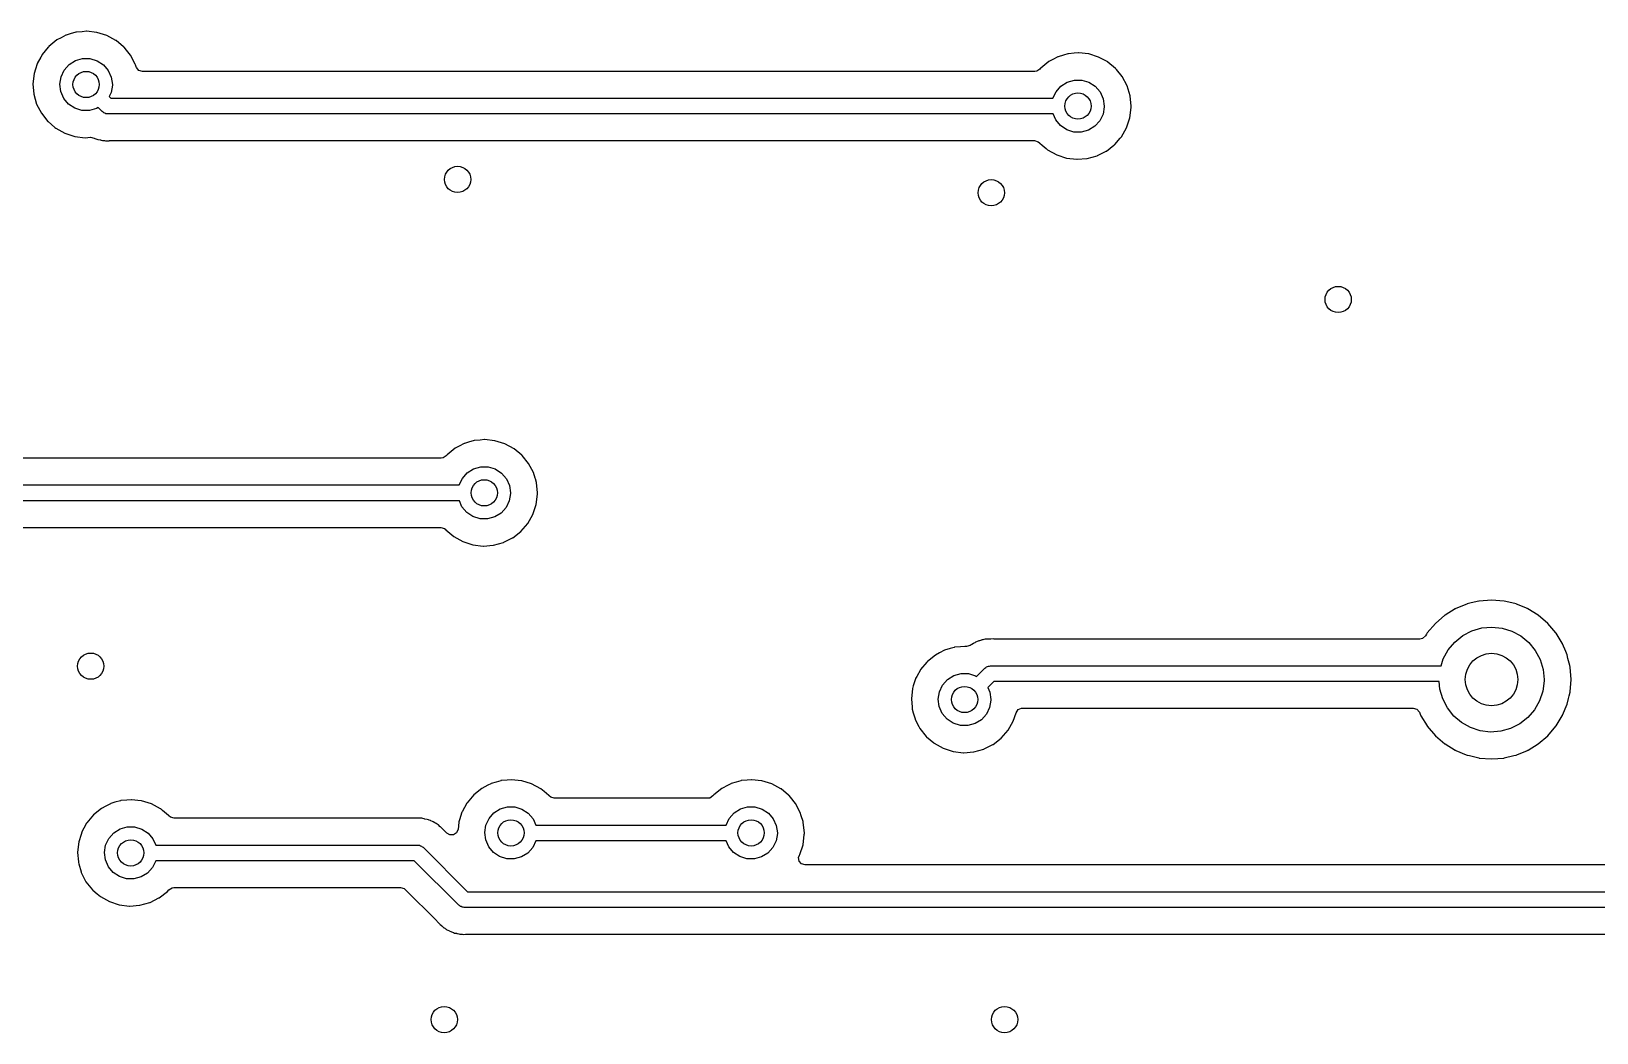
# Model space of a CAD drawing. Extents: x 41 to 172, y -227 to -42.
# Drawn here: x 66.18 to 95.98, y -115.31 to -96.24 of the extents above; entities that cross this region are included whole.
import ezdxf

# ---------------------------------------------------------------- set-up
doc = ezdxf.new("R2010")
doc.units = 0
doc.layers.add('BLACK', color=7, linetype='CONTINUOUS')

msp = doc.modelspace()

# ---------------------------------------------------------------- linework, layer by layer
at = {"layer": 'BLACK', "linetype": 'CONTINUOUS'}
for p, q in [((67.0267, -96.258), (66.9216, -96.2889)), ((67.0326, -96.2563), (67.0267, -96.258)), ((67.0267, -96.258), (67.0267, -96.258)), ((67.0387, -96.2557), (67.0326, -96.2563)), ((67.0388, -96.2557), (67.0387, -96.2557)), ((67.1471, -96.2458), (67.0388, -96.2557)), ((67.2296, -96.2383), (67.1471, -96.2458)), ((67.2357, -96.239), (67.2296, -96.2383)), ((67.4201, -96.2584), (67.2357, -96.239)), ((67.2357, -96.239), (67.2357, -96.239)), ((67.4263, -96.259), (67.4201, -96.2584)), ((67.4201, -96.2584), (67.4201, -96.2584)), ((67.6152, -96.3175), (67.4263, -96.259)), ((66.5011, -96.5424), (66.3863, -96.6792)), ((66.5095, -96.5324), (66.5011, -96.5424)), ((66.5135, -96.5277), (66.5095, -96.5324)), ((66.6676, -96.4037), (66.5135, -96.5277)), ((66.7466, -96.3624), (66.6676, -96.4037)), ((66.8374, -96.315), (66.7466, -96.3624)), ((66.8429, -96.3121), (66.8374, -96.315)), ((66.8374, -96.315), (66.8374, -96.315)), ((66.9216, -96.2889), (66.8429, -96.3121)), ((67.7892, -96.4116), (67.6152, -96.3175)), ((67.7939, -96.4155), (67.7892, -96.4116)), ((67.9352, -96.5324), (67.7939, -96.4155)), ((67.7939, -96.4155), (67.7939, -96.4155)), ((67.9416, -96.5376), (67.9352, -96.5324)), ((67.9455, -96.5424), (67.9416, -96.5376)), ((67.9918, -96.5993), (67.9455, -96.5424)), ((67.9455, -96.5424), (67.9455, -96.5424)), ((66.2911, -96.8525), (66.2892, -96.8583)), ((66.3591, -96.7288), (66.2911, -96.8525)), ((66.3834, -96.6846), (66.3591, -96.7288)), ((66.3863, -96.6792), (66.3834, -96.6846)), ((66.3834, -96.6846), (66.3834, -96.6846)), ((66.8984, -96.8709), (67.0183, -96.7953)), ((67.0183, -96.7953), (67.1546, -96.7563)), ((67.1546, -96.7563), (67.2964, -96.7572)), ((67.2964, -96.7572), (67.4322, -96.7978)), ((67.4322, -96.7978), (67.5512, -96.8749)), ((68.0666, -96.6909), (67.9918, -96.5993)), ((68.1594, -96.8655), (68.0666, -96.6909)), ((85.5511, -96.815), (85.397, -96.939)), ((85.6301, -96.7737), (85.5511, -96.815)), ((85.7209, -96.7263), (85.6301, -96.7737)), ((85.7264, -96.7234), (85.7209, -96.7263)), ((85.7209, -96.7263), (85.7209, -96.7263)), ((85.8334, -96.6919), (85.7264, -96.7234)), ((85.9102, -96.6693), (85.8334, -96.6919)), ((85.9161, -96.6676), (85.9102, -96.6693)), ((85.9102, -96.6693), (85.9102, -96.6693)), ((85.9222, -96.667), (85.9161, -96.6676)), ((85.9223, -96.667), (85.9222, -96.667)), ((86.0306, -96.6572), (85.9223, -96.667)), ((86.1131, -96.6496), (86.0306, -96.6572)), ((86.1192, -96.6503), (86.1131, -96.6496)), ((86.3036, -96.6697), (86.1192, -96.6503)), ((86.1192, -96.6503), (86.1192, -96.6503)), ((86.3098, -96.6703), (86.3036, -96.6697)), ((86.3036, -96.6697), (86.3036, -96.6697)), ((86.4987, -96.7288), (86.3098, -96.6703)), ((86.6727, -96.8229), (86.4987, -96.7288)), ((86.6774, -96.8268), (86.6727, -96.8229)), ((86.8203, -96.945), (86.6774, -96.8268)), ((86.6774, -96.8268), (86.6774, -96.8268)), ((66.2313, -97.041), (66.2092, -97.2375)), ((66.2571, -96.9595), (66.2313, -97.041)), ((66.2892, -96.8584), (66.2571, -96.9595)), ((66.2892, -96.8583), (66.2892, -96.8584)), ((66.7225, -97.2456), (66.7443, -97.1055)), ((66.7443, -97.1055), (66.8046, -96.9772)), ((66.8046, -96.9772), (66.8984, -96.8709)), ((67.5512, -96.8749), (67.6437, -96.9823)), ((67.6437, -96.9823), (67.7024, -97.1114)), ((67.7024, -97.1114), (67.7225, -97.2517)), ((68.1622, -96.8746), (68.1594, -96.8655)), ((68.1743, -96.9149), (68.1622, -96.8746)), ((68.1803, -96.9308), (68.1743, -96.9149)), ((68.2268, -96.9845), (68.1803, -96.9308)), ((68.295, -97.0045), (68.2268, -96.9845)), ((85.2832, -97.0045), (68.295, -97.0045)), ((85.3206, -96.9988), (85.2832, -97.0045)), ((85.3798, -96.9595), (85.3206, -96.9988)), ((85.393, -96.9437), (85.3798, -96.9595)), ((85.397, -96.939), (85.393, -96.9437)), ((86.8251, -96.9489), (86.8203, -96.945)), ((86.829, -96.9537), (86.8251, -96.9489)), ((86.8413, -96.9689), (86.829, -96.9537)), ((86.829, -96.9537), (86.829, -96.9537)), ((86.9501, -97.1022), (86.8413, -96.9689)), ((87.0429, -97.2768), (86.9501, -97.1022)), ((66.2092, -97.2375), (66.2258, -97.4346)), ((66.2258, -97.4346), (66.2803, -97.6247)), ((66.7409, -97.3862), (66.7225, -97.2456)), ((66.798, -97.5159), (66.7409, -97.3862)), ((67.6988, -97.4037), (67.6622, -97.4793)), ((67.7224, -97.2639), (67.6988, -97.4037)), ((67.7225, -97.2517), (67.7224, -97.2639)), ((85.6296, -97.513), (85.6881, -97.3885)), ((85.6881, -97.3885), (85.7819, -97.2822)), ((85.7819, -97.2822), (85.9018, -97.2066)), ((85.9018, -97.2066), (86.0381, -97.1676)), ((86.0381, -97.1676), (86.1799, -97.1685)), ((86.1799, -97.1685), (86.3157, -97.2091)), ((86.3157, -97.2091), (86.4347, -97.2862)), ((86.4347, -97.2862), (86.5272, -97.3936)), ((86.5272, -97.3936), (86.5859, -97.5227)), ((87.1001, -97.4662), (87.0429, -97.2768)), ((66.2803, -97.6247), (66.3707, -97.8007)), ((66.8892, -97.6244), (66.798, -97.5159)), ((67.0072, -97.703), (66.8892, -97.6244)), ((67.1426, -97.7453), (67.0072, -97.703)), ((67.2843, -97.7479), (67.1426, -97.7453)), ((67.4211, -97.7106), (67.2843, -97.7479)), ((67.4509, -97.6922), (67.4211, -97.7106)), ((67.5277, -97.7691), (67.4509, -97.6922)), ((67.6622, -97.4793), (67.6959, -97.513)), ((67.6959, -97.513), (85.6296, -97.513)), ((86.6059, -97.6752), (86.5823, -97.815)), ((86.5859, -97.5227), (86.606, -97.663)), ((86.606, -97.663), (86.6059, -97.6752)), ((87.0942, -97.8875), (87.119, -97.6913)), ((87.1194, -97.663), (87.1001, -97.4662)), ((87.119, -97.6913), (87.1194, -97.663)), ((66.3707, -97.8007), (66.4935, -97.9556)), ((66.4935, -97.9556), (66.4982, -97.9596)), ((66.4982, -97.9596), (66.4982, -97.9596)), ((66.4982, -97.9596), (66.6271, -98.0693)), ((67.5448, -97.7789), (67.5277, -97.7691)), ((67.5588, -97.7929), (67.5448, -97.7789)), ((67.5779, -97.798), (67.5588, -97.7929)), ((67.595, -97.8079), (67.5779, -97.798)), ((67.6147, -97.8079), (67.595, -97.8079)), ((67.6338, -97.813), (67.6147, -97.8079)), ((85.6313, -97.813), (67.6338, -97.813)), ((85.6815, -97.9272), (85.6313, -97.813)), ((85.7727, -98.0357), (85.6815, -97.9272)), ((85.8907, -98.1143), (85.7727, -98.0357)), ((86.4254, -98.0477), (86.3046, -98.1219)), ((86.5205, -97.9426), (86.4254, -98.0477)), ((86.5823, -97.815), (86.5205, -97.9426)), ((87.0318, -98.0752), (87.0942, -97.8875)), ((66.6271, -98.0693), (66.6441, -98.0838)), ((66.6441, -98.0838), (66.8168, -98.1803)), ((66.8168, -98.1803), (67.0049, -98.2414)), ((67.0049, -98.2414), (67.2013, -98.2649)), ((67.2013, -98.2649), (67.2074, -98.2644)), ((67.2074, -98.2644), (67.3045, -98.2569)), ((67.2074, -98.2644), (67.2074, -98.2644)), ((67.3045, -98.2569), (67.3749, -98.2721)), ((67.3749, -98.2721), (67.3895, -98.2801)), ((67.3895, -98.2801), (67.4102, -98.2855)), ((67.4102, -98.2855), (67.4289, -98.2919)), ((67.4289, -98.2919), (67.4486, -98.3004)), ((67.4486, -98.3004), (67.4924, -98.3073)), ((67.4924, -98.3073), (67.4943, -98.3076)), ((67.4943, -98.3076), (67.5059, -98.31)), ((67.5059, -98.31), (67.533, -98.317)), ((67.533, -98.317), (67.5506, -98.3215)), ((67.5506, -98.3215), (67.5721, -98.3215)), ((67.5721, -98.3215), (67.5918, -98.3231)), ((67.5918, -98.3231), (67.613, -98.3264)), ((67.613, -98.3264), (67.6589, -98.3221)), ((67.6589, -98.3221), (67.6708, -98.3215)), ((67.6708, -98.3215), (85.2805, -98.3215)), ((85.2805, -98.3215), (85.3486, -98.3415)), ((85.3486, -98.3415), (85.3711, -98.36)), ((86.0261, -98.1566), (85.8907, -98.1143)), ((86.1678, -98.1592), (86.0261, -98.1566)), ((86.3046, -98.1219), (86.1678, -98.1592)), ((86.8048, -98.3969), (86.9112, -98.2737)), ((86.9112, -98.2737), (86.93, -98.2518)), ((86.93, -98.2518), (86.9341, -98.2471)), ((86.93, -98.2518), (86.93, -98.2518)), ((86.9341, -98.2471), (87.0318, -98.0752)), ((85.3711, -98.36), (85.3732, -98.3621)), ((85.3732, -98.3621), (85.377, -98.367)), ((85.377, -98.367), (85.4263, -98.4089)), ((85.4263, -98.4089), (85.5019, -98.4732)), ((85.5019, -98.4732), (85.5276, -98.4951)), ((85.5276, -98.4951), (85.7003, -98.5916)), ((85.7003, -98.5916), (85.8884, -98.6527)), ((86.282, -98.661), (86.4725, -98.6078)), ((86.4725, -98.6078), (86.478, -98.605)), ((86.478, -98.605), (86.6435, -98.5214)), ((86.478, -98.605), (86.478, -98.605)), ((86.6435, -98.5214), (86.649, -98.5186)), ((86.6435, -98.5214), (86.6435, -98.5214)), ((86.649, -98.5186), (86.7894, -98.4089)), ((86.7894, -98.4089), (86.8, -98.4007)), ((86.8, -98.4007), (86.8048, -98.3969)), ((85.8884, -98.6527), (86.0848, -98.6762)), ((86.0848, -98.6762), (86.0909, -98.6757)), ((86.0909, -98.6757), (86.2758, -98.6615)), ((86.0909, -98.6757), (86.0909, -98.6757)), ((86.2758, -98.6615), (86.282, -98.661)), ((86.2758, -98.6615), (86.2758, -98.6615)), ((74.094, -104.305), (74.09, -104.31)), ((74.2481, -104.181), (74.094, -104.305)), ((74.3271, -104.14), (74.2481, -104.181)), ((74.4179, -104.092), (74.3271, -104.14)), ((74.4234, -104.089), (74.4179, -104.092)), ((74.4179, -104.092), (74.4179, -104.092)), ((74.5021, -104.066), (74.4234, -104.089)), ((74.6072, -104.035), (74.5021, -104.066)), ((74.6131, -104.034), (74.6072, -104.035)), ((74.6072, -104.035), (74.6072, -104.035)), ((74.6192, -104.033), (74.6131, -104.034)), ((74.6193, -104.033), (74.6192, -104.033)), ((74.7276, -104.023), (74.6193, -104.033)), ((74.8101, -104.016), (74.7276, -104.023)), ((74.8162, -104.016), (74.8101, -104.016)), ((75.0006, -104.036), (74.8162, -104.016)), ((74.8162, -104.016), (74.8162, -104.016)), ((75.0068, -104.036), (75.0006, -104.036)), ((75.0006, -104.036), (75.0006, -104.036)), ((75.1957, -104.095), (75.0068, -104.036)), ((75.3697, -104.189), (75.1957, -104.095)), ((75.3744, -104.193), (75.3697, -104.189)), ((75.5157, -104.31), (75.3744, -104.193)), ((75.3744, -104.193), (75.3744, -104.193)), ((73.9802, -104.37), (55.9231, -104.37)), ((74.0176, -104.365), (73.9802, -104.37)), ((74.0768, -104.325), (74.0176, -104.365)), ((74.09, -104.31), (74.0768, -104.325)), ((74.4789, -104.648), (74.5988, -104.573)), ((74.5988, -104.573), (74.7351, -104.534)), ((74.7351, -104.534), (74.8769, -104.534)), ((74.8769, -104.534), (75.0127, -104.575)), ((75.0127, -104.575), (75.1317, -104.652)), ((75.5221, -104.315), (75.5157, -104.31)), ((75.526, -104.32), (75.5221, -104.315)), ((75.6471, -104.468), (75.526, -104.32)), ((75.526, -104.32), (75.526, -104.32)), ((75.526, -104.32), (75.526, -104.32)), ((75.7399, -104.643), (75.6471, -104.468)), ((55.6597, -104.879), (74.3266, -104.879)), ((74.3266, -104.879), (74.3851, -104.754)), ((74.3851, -104.754), (74.4789, -104.648)), ((75.1317, -104.652), (75.2242, -104.76)), ((75.2242, -104.76), (75.2829, -104.889)), ((75.2829, -104.889), (75.303, -105.029)), ((75.7723, -104.75), (75.7399, -104.643)), ((75.7766, -104.764), (75.7723, -104.75)), ((75.7971, -104.832), (75.7766, -104.764)), ((75.8164, -105.029), (75.7971, -104.832)), ((74.3283, -105.179), (55.743, -105.179)), ((74.3785, -105.293), (74.3283, -105.179)), ((75.2793, -105.181), (75.2175, -105.309)), ((75.3029, -105.041), (75.2793, -105.181)), ((75.303, -105.029), (75.3029, -105.041)), ((75.7912, -105.254), (75.816, -105.057)), ((75.816, -105.057), (75.8164, -105.029)), ((74.4697, -105.402), (74.3785, -105.293)), ((74.5877, -105.48), (74.4697, -105.402)), ((74.7231, -105.523), (74.5877, -105.48)), ((75.0016, -105.488), (74.8648, -105.525)), ((75.1224, -105.414), (75.0016, -105.488)), ((75.2175, -105.309), (75.1224, -105.414)), ((75.6311, -105.613), (75.7288, -105.441)), ((75.7288, -105.441), (75.7912, -105.254)), ((56.1748, -105.688), (73.9775, -105.688)), ((73.9775, -105.688), (74.0456, -105.708)), ((74.0456, -105.708), (74.0681, -105.726)), ((74.0681, -105.726), (74.0702, -105.728)), ((74.0702, -105.728), (74.074, -105.733)), ((74.074, -105.733), (74.2246, -105.861)), ((74.8648, -105.525), (74.7231, -105.523)), ((75.346, -105.885), (75.5018, -105.763)), ((75.5018, -105.763), (75.6311, -105.613)), ((74.2246, -105.861), (74.3973, -105.958)), ((74.3973, -105.958), (74.5854, -106.019)), ((74.5854, -106.019), (74.7818, -106.042)), ((74.7818, -106.042), (74.7879, -106.042)), ((74.7879, -106.042), (74.9728, -106.027)), ((74.7879, -106.042), (74.7879, -106.042)), ((74.9728, -106.027), (74.9728, -106.027)), ((74.9728, -106.027), (74.979, -106.027)), ((74.979, -106.027), (75.1695, -105.974)), ((75.1695, -105.974), (75.175, -105.971)), ((75.175, -105.971), (75.3405, -105.887)), ((75.175, -105.971), (75.175, -105.971)), ((75.3405, -105.887), (75.346, -105.885)), ((75.3405, -105.887), (75.3405, -105.887)), ((93.2888, -107.239), (93.0948, -107.358)), ((93.293, -107.237), (93.2888, -107.239)), ((93.2976, -107.235), (93.293, -107.237)), ((93.5078, -107.148), (93.2976, -107.235)), ((93.2976, -107.235), (93.2976, -107.235)), ((93.5124, -107.146), (93.5078, -107.148)), ((93.5078, -107.148), (93.5078, -107.148)), ((93.5927, -107.127), (93.5124, -107.146)), ((93.7385, -107.092), (93.5927, -107.127)), ((93.7433, -107.09), (93.7385, -107.092)), ((93.7385, -107.092), (93.7385, -107.092)), ((93.98, -107.072), (93.7433, -107.09)), ((94.2167, -107.09), (93.98, -107.072)), ((94.2215, -107.092), (94.2167, -107.09)), ((94.3673, -107.127), (94.2215, -107.092)), ((94.2215, -107.092), (94.2215, -107.092)), ((94.4476, -107.146), (94.3673, -107.127)), ((94.4522, -107.148), (94.4476, -107.146)), ((94.6624, -107.235), (94.4522, -107.148)), ((94.4522, -107.148), (94.4522, -107.148)), ((94.667, -107.237), (94.6624, -107.235)), ((94.6624, -107.235), (94.6624, -107.235)), ((94.6712, -107.239), (94.667, -107.237)), ((94.8652, -107.358), (94.6712, -107.239)), ((92.91, -107.515), (92.7558, -107.696)), ((93.0906, -107.361), (92.91, -107.515)), ((93.0948, -107.358), (93.0906, -107.361)), ((93.0948, -107.358), (93.0948, -107.358)), ((93.7926, -107.603), (93.987, -107.585)), ((93.987, -107.585), (94.1811, -107.605)), ((94.8694, -107.361), (94.8652, -107.358)), ((94.8652, -107.358), (94.8652, -107.358)), ((95.05, -107.515), (94.8694, -107.361)), ((95.2042, -107.696), (95.05, -107.515)), ((84.1403, -107.883), (84.1203, -107.891)), ((84.158, -107.875), (84.1403, -107.883)), ((84.1765, -107.864), (84.158, -107.875)), ((84.2209, -107.851), (84.1765, -107.864)), ((84.2321, -107.847), (84.2209, -107.851)), ((84.2677, -107.833), (84.2321, -107.847)), ((84.275, -107.83), (84.2677, -107.833)), ((84.2677, -107.833), (84.2677, -107.833)), ((84.2829, -107.829), (84.275, -107.83)), ((84.2893, -107.828), (84.2829, -107.829)), ((84.2829, -107.829), (84.2829, -107.829)), ((84.2963, -107.827), (84.2893, -107.828)), ((84.3157, -107.823), (84.2963, -107.827)), ((84.3363, -107.817), (84.3157, -107.823)), ((84.3824, -107.816), (84.3363, -107.817)), ((84.3943, -107.815), (84.3824, -107.816)), ((84.3987, -107.814), (84.3943, -107.815)), ((84.4278, -107.814), (84.3987, -107.814)), ((84.4317, -107.814), (84.4278, -107.814)), ((84.4475, -107.814), (84.4317, -107.814)), ((84.5026, -107.812), (84.4475, -107.814)), ((84.5103, -107.814), (84.5026, -107.812)), ((84.5222, -107.814), (84.5103, -107.814)), ((84.5103, -107.814), (84.5103, -107.814)), ((92.6125, -107.814), (84.5222, -107.814)), ((92.6672, -107.802), (92.6125, -107.814)), ((92.7199, -107.754), (92.6672, -107.802)), ((92.7382, -107.724), (92.7199, -107.754)), ((92.7558, -107.696), (92.7382, -107.724)), ((93.1549, -108.02), (93.2803, -107.871)), ((93.2803, -107.871), (93.4324, -107.748)), ((93.4324, -107.748), (93.6054, -107.658)), ((93.6054, -107.658), (93.7926, -107.603)), ((94.1811, -107.605), (94.3675, -107.663)), ((94.3675, -107.663), (94.5392, -107.756)), ((94.5392, -107.756), (94.6896, -107.88)), ((94.6896, -107.88), (94.8129, -108.032)), ((95.2068, -107.7), (95.2042, -107.696)), ((95.3257, -107.894), (95.2068, -107.7)), ((95.2068, -107.7), (95.2068, -107.7)), ((83.3921, -108.118), (83.238, -108.242)), ((83.4711, -108.077), (83.3921, -108.118)), ((83.5619, -108.029), (83.4711, -108.077)), ((83.5674, -108.026), (83.5619, -108.029)), ((83.5619, -108.029), (83.5619, -108.029)), ((83.6714, -107.996), (83.5674, -108.026)), ((83.7512, -107.972), (83.6714, -107.996)), ((83.7571, -107.971), (83.7512, -107.972)), ((83.7512, -107.972), (83.7512, -107.972)), ((83.7632, -107.97), (83.7571, -107.971)), ((83.7633, -107.97), (83.7632, -107.97)), ((83.8716, -107.96), (83.7633, -107.97)), ((83.9541, -107.953), (83.8716, -107.96)), ((83.9602, -107.953), (83.9541, -107.953)), ((83.9739, -107.955), (83.9602, -107.953)), ((83.9602, -107.953), (83.9602, -107.953)), ((83.9824, -107.955), (83.9739, -107.955)), ((84.0512, -107.938), (83.9824, -107.955)), ((84.0731, -107.925), (84.0512, -107.938)), ((84.083, -107.918), (84.0731, -107.925)), ((84.1139, -107.896), (84.083, -107.918)), ((84.1203, -107.891), (84.1139, -107.896)), ((84.1139, -107.896), (84.1139, -107.896)), ((93.0609, -108.191), (93.1549, -108.02)), ((94.8129, -108.032), (94.9045, -108.204)), ((95.3282, -107.898), (95.3257, -107.894)), ((95.3301, -107.903), (95.3282, -107.898)), ((95.393, -108.054), (95.3301, -107.903)), ((95.3301, -107.903), (95.3301, -107.903)), ((95.4191, -108.117), (95.393, -108.054)), ((95.4346, -108.182), (95.4191, -108.117)), ((95.4678, -108.32), (95.4346, -108.182)), ((83.1079, -108.399), (83.0372, -108.527)), ((83.1108, -108.393), (83.1079, -108.399)), ((83.1079, -108.399), (83.1079, -108.399)), ((83.2288, -108.253), (83.1108, -108.393)), ((83.234, -108.247), (83.2288, -108.253)), ((83.238, -108.242), (83.234, -108.247)), ((83.7428, -108.51), (83.8791, -108.471)), ((83.8791, -108.471), (84.0209, -108.471)), ((84.0209, -108.471), (84.1567, -108.512)), ((84.1762, -108.525), (84.334, -108.367)), ((84.334, -108.367), (84.3511, -108.357)), ((84.3511, -108.357), (84.3651, -108.343)), ((84.3651, -108.343), (84.3842, -108.338)), ((84.3842, -108.338), (84.4013, -108.328)), ((84.4013, -108.328), (84.421, -108.328)), ((84.421, -108.328), (84.4401, -108.323)), ((84.4401, -108.323), (93.019, -108.323)), ((93.019, -108.323), (93.0609, -108.191)), ((94.9045, -108.204), (94.961, -108.391)), ((94.961, -108.391), (94.98, -108.585)), ((95.4745, -108.348), (95.4678, -108.32)), ((95.4932, -108.585), (95.4745, -108.348)), ((82.9558, -108.755), (82.9337, -108.952)), ((82.9711, -108.707), (82.9558, -108.755)), ((83.0137, -108.573), (82.9711, -108.707)), ((83.0156, -108.567), (83.0137, -108.573)), ((83.0137, -108.573), (83.0137, -108.573)), ((83.0372, -108.527), (83.0156, -108.567)), ((83.4688, -108.82), (83.5291, -108.691)), ((83.5291, -108.691), (83.6229, -108.585)), ((83.6229, -108.585), (83.7428, -108.51)), ((84.1567, -108.512), (84.1762, -108.525)), ((84.5022, -108.623), (84.3871, -108.738)), ((84.3871, -108.738), (84.4269, -108.826)), ((92.9845, -108.623), (84.5022, -108.623)), ((92.9964, -108.766), (92.9845, -108.623)), ((93.0502, -108.953), (92.9964, -108.766)), ((94.9796, -108.613), (94.9551, -108.807)), ((94.98, -108.585), (94.9796, -108.613)), ((95.4745, -108.822), (95.4932, -108.585)), ((82.9337, -108.952), (82.9342, -108.958)), ((82.9342, -108.958), (82.9465, -109.104)), ((83.447, -108.96), (83.4688, -108.82)), ((83.4654, -109.1), (83.447, -108.96)), ((84.4469, -108.978), (84.4233, -109.118)), ((84.4269, -108.826), (84.447, -108.966)), ((84.447, -108.966), (84.4469, -108.978)), ((93.1394, -109.127), (93.0502, -108.953)), ((94.8935, -108.992), (94.7971, -109.161)), ((94.9551, -108.807), (94.8935, -108.992)), ((95.3301, -109.267), (95.4172, -109.057)), ((95.4172, -109.057), (95.4191, -109.053)), ((95.4172, -109.057), (95.4172, -109.057)), ((95.4191, -109.053), (95.4448, -108.946)), ((95.4448, -108.946), (95.4562, -108.898)), ((95.4562, -108.898), (95.4734, -108.827)), ((95.4734, -108.827), (95.4745, -108.822)), ((95.4734, -108.827), (95.4734, -108.827)), ((82.9465, -109.104), (82.9503, -109.149)), ((82.9503, -109.149), (82.9712, -109.222)), ((82.9712, -109.222), (83.0031, -109.333)), ((83.0031, -109.333), (83.0048, -109.339)), ((83.0048, -109.339), (83.0076, -109.345)), ((83.0076, -109.345), (83.0772, -109.48)), ((83.5225, -109.23), (83.4654, -109.1)), ((83.6137, -109.339), (83.5225, -109.23)), ((83.7317, -109.417), (83.6137, -109.339)), ((84.2664, -109.351), (84.1456, -109.425)), ((84.3615, -109.246), (84.2664, -109.351)), ((84.4233, -109.118), (84.3615, -109.246)), ((84.8728, -109.378), (84.9262, -109.218)), ((84.9262, -109.218), (84.9667, -109.159)), ((84.9667, -109.159), (85.0322, -109.132)), ((85.0322, -109.132), (85.0457, -109.131)), ((85.0457, -109.131), (92.4893, -109.131)), ((92.4893, -109.131), (92.5575, -109.151)), ((92.5575, -109.151), (92.6058, -109.209)), ((92.6058, -109.209), (92.6299, -109.267)), ((92.6299, -109.267), (92.6299, -109.267)), ((92.6299, -109.267), (92.6318, -109.272)), ((92.6318, -109.272), (92.6343, -109.276)), ((92.6343, -109.276), (92.7532, -109.47)), ((93.2607, -109.28), (93.1394, -109.127)), ((93.4093, -109.406), (93.2607, -109.28)), ((94.6696, -109.309), (94.5158, -109.429)), ((94.7971, -109.161), (94.6696, -109.309)), ((95.2068, -109.47), (95.3257, -109.276)), ((95.3257, -109.276), (95.3282, -109.272)), ((95.3282, -109.272), (95.3301, -109.267)), ((83.0772, -109.48), (83.0952, -109.515)), ((83.0952, -109.515), (83.218, -109.67)), ((83.218, -109.67), (83.2227, -109.674)), ((83.8671, -109.46), (83.7317, -109.417)), ((84.0088, -109.462), (83.8671, -109.46)), ((84.1456, -109.425), (84.0088, -109.462)), ((84.6458, -109.7), (84.7751, -109.55)), ((84.7751, -109.55), (84.8728, -109.378)), ((92.7532, -109.47), (92.7532, -109.47)), ((92.7532, -109.47), (92.7558, -109.474)), ((92.7558, -109.474), (92.91, -109.655)), ((92.91, -109.655), (93.0906, -109.809)), ((93.5797, -109.501), (93.4093, -109.406)), ((93.7653, -109.562), (93.5797, -109.501)), ((93.9591, -109.585), (93.7653, -109.562)), ((94.1536, -109.57), (93.9591, -109.585)), ((94.3416, -109.517), (94.1536, -109.57)), ((94.5158, -109.429), (94.3416, -109.517)), ((94.8694, -109.809), (95.05, -109.655)), ((95.05, -109.655), (95.2042, -109.474)), ((95.2042, -109.474), (95.2068, -109.47)), ((95.2068, -109.47), (95.2068, -109.47)), ((83.2227, -109.674), (83.2227, -109.674)), ((83.2227, -109.674), (83.3609, -109.792)), ((83.3609, -109.792), (83.3687, -109.798)), ((83.3687, -109.798), (83.5413, -109.895)), ((83.5413, -109.895), (83.7294, -109.956)), ((83.7294, -109.956), (83.9258, -109.979)), ((83.9319, -109.979), (84.1168, -109.964)), ((84.1168, -109.964), (84.1168, -109.964)), ((84.1168, -109.964), (84.123, -109.964)), ((84.123, -109.964), (84.3135, -109.911)), ((84.3135, -109.911), (84.319, -109.908)), ((84.319, -109.908), (84.4845, -109.824)), ((84.319, -109.908), (84.319, -109.908)), ((84.4845, -109.824), (84.49, -109.822)), ((84.4845, -109.824), (84.4845, -109.824)), ((84.49, -109.822), (84.6458, -109.7)), ((93.0906, -109.809), (93.0948, -109.812)), ((93.0948, -109.812), (93.0948, -109.812)), ((93.0948, -109.812), (93.2847, -109.928)), ((93.2847, -109.928), (93.293, -109.933)), ((93.293, -109.933), (93.2976, -109.935)), ((93.2976, -109.935), (93.2976, -109.935)), ((93.2976, -109.935), (93.4992, -110.019)), ((94.4608, -110.019), (94.6624, -109.935)), ((94.6624, -109.935), (94.667, -109.933)), ((94.6624, -109.935), (94.6624, -109.935)), ((94.667, -109.933), (94.6753, -109.928)), ((94.6753, -109.928), (94.8652, -109.812)), ((94.8652, -109.812), (94.8694, -109.809)), ((94.8652, -109.812), (94.8652, -109.812)), ((83.9258, -109.979), (83.9319, -109.979)), ((83.9319, -109.979), (83.9319, -109.979)), ((93.4992, -110.019), (93.5124, -110.024)), ((93.5124, -110.024), (93.5579, -110.035)), ((93.5579, -110.035), (93.7385, -110.078)), ((93.7385, -110.078), (93.7385, -110.078)), ((93.7385, -110.078), (93.7433, -110.08)), ((93.7433, -110.08), (93.98, -110.098)), ((93.98, -110.098), (94.2167, -110.08)), ((94.2167, -110.08), (94.2215, -110.078)), ((94.2215, -110.078), (94.4021, -110.035)), ((94.2215, -110.078), (94.2215, -110.078)), ((94.4021, -110.035), (94.4476, -110.024)), ((94.4476, -110.024), (94.4608, -110.019)), ((74.9314, -110.566), (74.9259, -110.569)), ((75.0281, -110.538), (74.9314, -110.566)), ((75.1152, -110.512), (75.0281, -110.538)), ((75.1211, -110.511), (75.1152, -110.512)), ((75.1152, -110.512), (75.1152, -110.512)), ((75.1272, -110.51), (75.1211, -110.511)), ((75.1273, -110.51), (75.1272, -110.51)), ((75.2356, -110.5), (75.1273, -110.51)), ((75.3181, -110.493), (75.2356, -110.5)), ((75.3242, -110.493), (75.3181, -110.493)), ((75.5086, -110.513), (75.3242, -110.493)), ((75.3242, -110.493), (75.3242, -110.493)), ((75.5148, -110.513), (75.5086, -110.513)), ((75.5086, -110.513), (75.5086, -110.513)), ((75.7037, -110.572), (75.5148, -110.513)), ((79.5034, -110.566), (79.4979, -110.569)), ((79.6001, -110.538), (79.5034, -110.566)), ((79.6872, -110.512), (79.6001, -110.538)), ((79.6931, -110.511), (79.6872, -110.512)), ((79.6872, -110.512), (79.6872, -110.512)), ((79.6992, -110.51), (79.6931, -110.511)), ((79.6993, -110.51), (79.6992, -110.51)), ((79.8076, -110.5), (79.6993, -110.51)), ((79.8901, -110.493), (79.8076, -110.5)), ((79.8962, -110.493), (79.8901, -110.493)), ((80.0806, -110.513), (79.8962, -110.493)), ((79.8962, -110.493), (79.8962, -110.493)), ((80.0868, -110.513), (80.0806, -110.513)), ((80.0806, -110.513), (80.0806, -110.513)), ((80.2757, -110.572), (80.0868, -110.513)), ((74.602, -110.782), (74.4748, -110.933)), ((74.7561, -110.658), (74.602, -110.782)), ((74.871, -110.598), (74.7561, -110.658)), ((74.9259, -110.569), (74.871, -110.598)), ((74.9259, -110.569), (74.9259, -110.569)), ((75.8777, -110.666), (75.7037, -110.572)), ((75.8824, -110.67), (75.8777, -110.666)), ((75.9404, -110.718), (75.8824, -110.67)), ((75.8824, -110.67), (75.8824, -110.67)), ((76.0301, -110.792), (75.9404, -110.718)), ((76.034, -110.797), (76.0301, -110.792)), ((76.0376, -110.801), (76.034, -110.797)), ((76.034, -110.797), (76.034, -110.797)), ((76.0671, -110.827), (76.0376, -110.801)), ((76.1352, -110.847), (76.0671, -110.827)), ((79.0602, -110.847), (76.1352, -110.847)), ((79.0976, -110.842), (79.0602, -110.847)), ((79.1568, -110.802), (79.0976, -110.842)), ((79.17, -110.787), (79.1568, -110.802)), ((79.174, -110.782), (79.17, -110.787)), ((79.3281, -110.658), (79.174, -110.782)), ((79.443, -110.598), (79.3281, -110.658)), ((79.4979, -110.569), (79.443, -110.598)), ((79.4979, -110.569), (79.4979, -110.569)), ((80.4497, -110.666), (80.2757, -110.572)), ((80.4544, -110.67), (80.4497, -110.666)), ((80.5957, -110.787), (80.4544, -110.67)), ((80.4544, -110.67), (80.4544, -110.67)), ((80.6021, -110.792), (80.5957, -110.787)), ((80.606, -110.797), (80.6021, -110.792)), ((80.6311, -110.827), (80.606, -110.797)), ((80.606, -110.797), (80.606, -110.797)), ((80.7271, -110.945), (80.6311, -110.827)), ((67.5171, -111.039), (67.363, -111.163)), ((67.5961, -110.998), (67.5171, -111.039)), ((67.6869, -110.95), (67.5961, -110.998)), ((67.6924, -110.947), (67.6869, -110.95)), ((67.6869, -110.95), (67.6869, -110.95)), ((67.7711, -110.924), (67.6924, -110.947)), ((67.8762, -110.893), (67.7711, -110.924)), ((67.8821, -110.892), (67.8762, -110.893)), ((67.8762, -110.893), (67.8762, -110.893)), ((67.8882, -110.891), (67.8821, -110.892)), ((67.8883, -110.891), (67.8882, -110.891)), ((67.9966, -110.881), (67.8883, -110.891)), ((68.0791, -110.874), (67.9966, -110.881)), ((68.0852, -110.874), (68.0791, -110.874)), ((68.2696, -110.894), (68.0852, -110.874)), ((68.0852, -110.874), (68.0852, -110.874)), ((68.2758, -110.894), (68.2696, -110.894)), ((68.2696, -110.894), (68.2696, -110.894)), ((68.4647, -110.953), (68.2758, -110.894)), ((68.6387, -111.047), (68.4647, -110.953)), ((68.6434, -111.051), (68.6387, -111.047)), ((68.6745, -111.077), (68.6434, -111.051)), ((68.6434, -111.051), (68.6434, -111.051)), ((68.7911, -111.173), (68.6745, -111.077)), ((74.3777, -111.113), (74.3324, -111.256)), ((74.3796, -111.107), (74.3777, -111.113)), ((74.3777, -111.113), (74.3777, -111.113)), ((74.4249, -111.024), (74.3796, -111.107)), ((74.4719, -110.939), (74.4249, -111.024)), ((74.4748, -110.933), (74.4719, -110.939)), ((74.4719, -110.939), (74.4719, -110.939)), ((74.8931, -111.231), (74.9869, -111.125)), ((74.9869, -111.125), (75.1068, -111.05)), ((75.1068, -111.05), (75.2431, -111.011)), ((75.2431, -111.011), (75.3849, -111.011)), ((75.3849, -111.011), (75.5207, -111.052)), ((75.5207, -111.052), (75.6397, -111.129)), ((75.6397, -111.129), (75.7322, -111.237)), ((79.4651, -111.231), (79.5589, -111.125)), ((79.5589, -111.125), (79.6788, -111.05)), ((79.6788, -111.05), (79.8151, -111.011)), ((79.8151, -111.011), (79.9569, -111.011)), ((79.9569, -111.011), (80.0927, -111.052)), ((80.0927, -111.052), (80.2117, -111.129)), ((80.2117, -111.129), (80.3042, -111.237)), ((80.8199, -111.12), (80.7271, -110.945)), ((80.8387, -111.182), (80.8199, -111.12)), ((67.1811, -111.414), (67.1406, -111.488)), ((67.2329, -111.32), (67.1811, -111.414)), ((67.2358, -111.314), (67.2329, -111.32)), ((67.2329, -111.32), (67.2329, -111.32)), ((67.363, -111.163), (67.2358, -111.314)), ((67.7479, -111.506), (67.8678, -111.431)), ((67.8678, -111.431), (68.0041, -111.392)), ((68.0041, -111.392), (68.1459, -111.392)), ((68.1459, -111.392), (68.2817, -111.433)), ((68.2817, -111.433), (68.4007, -111.51)), ((68.795, -111.178), (68.7911, -111.173)), ((68.7986, -111.182), (68.795, -111.178)), ((68.795, -111.178), (68.795, -111.178)), ((68.8281, -111.208), (68.7986, -111.182)), ((68.8962, -111.228), (68.8281, -111.208)), ((73.496, -111.228), (68.8962, -111.228)), ((73.5079, -111.228), (73.496, -111.228)), ((73.5538, -111.224), (73.5079, -111.228)), ((73.5617, -111.225), (73.5538, -111.224)), ((73.575, -111.227), (73.5617, -111.225)), ((73.5947, -111.228), (73.575, -111.227)), ((73.6162, -111.228), (73.5947, -111.228)), ((73.6329, -111.233), (73.6162, -111.228)), ((73.6609, -111.24), (73.6329, -111.233)), ((73.6726, -111.242), (73.6609, -111.24)), ((73.7182, -111.25), (73.6726, -111.242)), ((73.7379, -111.258), (73.7182, -111.25)), ((73.7566, -111.265), (73.7379, -111.258)), ((73.7773, -111.27), (73.7566, -111.265)), ((73.7843, -111.274), (73.7773, -111.27)), ((73.8178, -111.292), (73.7843, -111.274)), ((73.7843, -111.274), (73.7843, -111.274)), ((73.8285, -111.297), (73.8178, -111.292)), ((73.8636, -111.313), (73.8285, -111.297)), ((73.8709, -111.316), (73.8636, -111.313)), ((73.8636, -111.313), (73.8636, -111.313)), ((73.8771, -111.321), (73.8709, -111.316)), ((73.8878, -111.329), (73.8771, -111.321)), ((73.9043, -111.34), (73.8878, -111.329)), ((73.9162, -111.346), (73.9043, -111.34)), ((73.9231, -111.35), (73.9162, -111.346)), ((73.9289, -111.355), (73.9231, -111.35)), ((73.9568, -111.382), (73.9289, -111.355)), ((73.9658, -111.389), (73.9568, -111.382)), ((73.9693, -111.392), (73.9658, -111.389)), ((73.9899, -111.413), (73.9693, -111.392)), ((73.9927, -111.415), (73.9899, -111.413)), ((74.0444, -111.464), (73.9927, -111.415)), ((74.3038, -111.437), (74.2764, -111.503)), ((74.3107, -111.376), (74.3038, -111.437)), ((74.3198, -111.295), (74.3107, -111.376)), ((74.3324, -111.256), (74.3198, -111.295)), ((74.811, -111.5), (74.8328, -111.36)), ((74.8328, -111.36), (74.8931, -111.231)), ((75.7322, -111.237), (75.7865, -111.356)), ((75.7865, -111.356), (79.4066, -111.356)), ((79.4066, -111.356), (79.4651, -111.231)), ((80.3042, -111.237), (80.3629, -111.366)), ((80.3629, -111.366), (80.383, -111.506)), ((80.8719, -111.292), (80.8387, -111.182)), ((80.8771, -111.309), (80.8719, -111.292)), ((80.8964, -111.506), (80.8771, -111.309)), ((67.0808, -111.676), (67.0587, -111.873)), ((67.1258, -111.534), (67.0808, -111.676)), ((67.1387, -111.494), (67.1258, -111.534)), ((67.1406, -111.488), (67.1387, -111.494)), ((67.1387, -111.494), (67.1387, -111.494)), ((67.572, -111.881), (67.5938, -111.741)), ((67.5938, -111.741), (67.6541, -111.612)), ((67.6541, -111.612), (67.7479, -111.506)), ((68.4007, -111.51), (68.4932, -111.618)), ((68.4932, -111.618), (68.5475, -111.737)), ((68.5475, -111.737), (73.533, -111.737)), ((73.533, -111.737), (73.5521, -111.742)), ((73.5521, -111.742), (73.5718, -111.742)), ((73.5718, -111.742), (73.5889, -111.752)), ((73.5889, -111.752), (73.608, -111.757)), ((73.608, -111.757), (73.622, -111.771)), ((74.0487, -111.471), (74.0444, -111.464)), ((74.0567, -111.479), (74.0487, -111.471)), ((74.0487, -111.471), (74.0487, -111.471)), ((74.0895, -111.512), (74.0567, -111.479)), ((74.1469, -111.545), (74.0895, -111.512)), ((74.2179, -111.543), (74.1469, -111.545)), ((74.2764, -111.503), (74.2179, -111.543)), ((74.8294, -111.64), (74.811, -111.5)), ((74.8865, -111.77), (74.8294, -111.64)), ((75.7873, -111.658), (75.7255, -111.786)), ((75.7877, -111.656), (75.7873, -111.658)), ((79.4083, -111.656), (75.7877, -111.656)), ((79.4585, -111.77), (79.4083, -111.656)), ((80.3593, -111.658), (80.2975, -111.786)), ((80.3829, -111.518), (80.3593, -111.658)), ((80.383, -111.506), (80.3829, -111.518)), ((80.8088, -111.918), (80.8712, -111.731)), ((80.8712, -111.731), (80.896, -111.534)), ((80.896, -111.534), (80.8962, -111.52)), ((80.8962, -111.52), (80.8963, -111.51)), ((80.8963, -111.51), (80.8964, -111.506)), ((80.8963, -111.51), (80.8963, -111.51)), ((67.0587, -111.873), (67.0592, -111.879)), ((67.0592, -111.879), (67.0744, -112.06)), ((67.5904, -112.021), (67.572, -111.881)), ((67.6475, -112.151), (67.5904, -112.021)), ((68.5483, -112.039), (68.4865, -112.167)), ((68.5487, -112.037), (68.5483, -112.039)), ((73.4709, -112.037), (68.5487, -112.037)), ((74.3159, -112.882), (73.4709, -112.037)), ((73.622, -111.771), (73.6391, -111.781)), ((73.6391, -111.781), (74.4841, -112.626)), ((74.9777, -111.879), (74.8865, -111.77)), ((75.0957, -111.957), (74.9777, -111.879)), ((75.2311, -112), (75.0957, -111.957)), ((75.3728, -112.002), (75.2311, -112)), ((75.5096, -111.965), (75.3728, -112.002)), ((75.6304, -111.891), (75.5096, -111.965)), ((75.7255, -111.786), (75.6304, -111.891)), ((79.5497, -111.879), (79.4585, -111.77)), ((79.6677, -111.957), (79.5497, -111.879)), ((79.8031, -112), (79.6677, -111.957)), ((79.9448, -112.002), (79.8031, -112)), ((80.0816, -111.965), (79.9448, -112.002)), ((80.2024, -111.891), (80.0816, -111.965)), ((80.2975, -111.786), (80.2024, -111.891)), ((80.7873, -111.974), (80.8025, -111.929)), ((80.7974, -112.044), (80.7873, -111.974)), ((80.8439, -112.097), (80.7974, -112.044)), ((80.8025, -111.929), (80.8088, -111.918)), ((67.0744, -112.06), (67.0753, -112.07)), ((67.0753, -112.07), (67.0824, -112.095)), ((67.0824, -112.095), (67.1269, -112.25)), ((67.1269, -112.25), (67.1298, -112.26)), ((67.1298, -112.26), (67.2202, -112.436)), ((67.7387, -112.26), (67.6475, -112.151)), ((67.8567, -112.338), (67.7387, -112.26)), ((67.9921, -112.381), (67.8567, -112.338)), ((68.2706, -112.346), (68.1338, -112.383)), ((68.3914, -112.272), (68.2706, -112.346)), ((68.4865, -112.167), (68.3914, -112.272)), ((80.912, -112.117), (80.8439, -112.097)), ((113.213, -112.117), (80.912, -112.117)), ((67.2202, -112.436), (67.343, -112.591)), ((67.343, -112.591), (67.3477, -112.595)), ((67.3477, -112.595), (67.3477, -112.595)), ((67.3477, -112.595), (67.4318, -112.666)), ((68.1338, -112.383), (67.9921, -112.381)), ((68.615, -112.743), (68.7708, -112.621)), ((68.7708, -112.621), (68.7982, -112.589)), ((68.7982, -112.589), (68.8579, -112.551)), ((68.8579, -112.551), (68.8936, -112.545)), ((68.8936, -112.545), (73.2081, -112.545)), ((73.2081, -112.545), (73.2762, -112.566)), ((73.2762, -112.566), (73.2971, -112.582)), ((73.2971, -112.582), (73.8983, -113.184)), ((74.4841, -112.626), (113.476, -112.626)), ((67.4318, -112.666), (67.4937, -112.719)), ((67.4937, -112.719), (67.6663, -112.816)), ((67.6663, -112.816), (67.8544, -112.877)), ((67.8544, -112.877), (68.0508, -112.9)), ((68.0508, -112.9), (68.0569, -112.9)), ((68.0569, -112.9), (68.2418, -112.885)), ((68.0569, -112.9), (68.0569, -112.9)), ((68.2418, -112.885), (68.2418, -112.885)), ((68.2418, -112.885), (68.248, -112.885)), ((68.248, -112.885), (68.4385, -112.832)), ((68.4385, -112.832), (68.444, -112.829)), ((68.444, -112.829), (68.6095, -112.745)), ((68.444, -112.829), (68.444, -112.829)), ((68.6095, -112.745), (68.615, -112.743)), ((68.6095, -112.745), (68.6095, -112.745)), ((74.333, -112.892), (74.3159, -112.882)), ((74.347, -112.906), (74.333, -112.892)), ((74.3661, -112.911), (74.347, -112.906)), ((74.3832, -112.921), (74.3661, -112.911)), ((74.4029, -112.921), (74.3832, -112.921)), ((74.422, -112.926), (74.4029, -112.921)), ((113.538, -112.926), (74.422, -112.926)), ((73.8983, -113.184), (73.9063, -113.192)), ((73.9063, -113.192), (73.9106, -113.199)), ((73.9106, -113.199), (73.9164, -113.205)), ((73.9164, -113.205), (73.9164, -113.205)), ((73.9164, -113.205), (73.9623, -113.248)), ((73.9623, -113.248), (73.9651, -113.25)), ((73.9651, -113.25), (73.9857, -113.271)), ((73.9857, -113.271), (73.9892, -113.274)), ((73.9892, -113.274), (73.9982, -113.281)), ((73.9982, -113.281), (74.0319, -113.313)), ((74.0319, -113.313), (74.0388, -113.317)), ((74.0388, -113.317), (74.0388, -113.317)), ((74.0388, -113.317), (74.0507, -113.323)), ((74.0507, -113.323), (74.0672, -113.334)), ((74.0672, -113.334), (74.0773, -113.342)), ((74.0773, -113.342), (74.0841, -113.347)), ((74.0841, -113.347), (74.0914, -113.35)), ((74.0914, -113.35), (74.0914, -113.35)), ((74.0914, -113.35), (74.1265, -113.366)), ((74.1265, -113.366), (74.1372, -113.371)), ((74.1372, -113.371), (74.1672, -113.387)), ((74.1672, -113.387), (74.1777, -113.393)), ((74.1777, -113.393), (74.1984, -113.398)), ((74.1984, -113.398), (74.2171, -113.405)), ((74.2171, -113.405), (74.2368, -113.413)), ((74.2368, -113.413), (74.2716, -113.419)), ((74.2716, -113.419), (74.2824, -113.421)), ((74.2824, -113.421), (74.2941, -113.423)), ((74.2941, -113.423), (74.3188, -113.429)), ((74.3188, -113.429), (74.3388, -113.434)), ((74.3388, -113.434), (74.3603, -113.434)), ((74.3603, -113.434), (74.38, -113.436)), ((74.38, -113.436), (74.4012, -113.439)), ((74.4012, -113.439), (74.4471, -113.435)), ((74.4471, -113.435), (74.459, -113.434)), ((74.459, -113.434), (113.456, -113.434))]:
    msp.add_line(p, q, dxfattribs=at)
at = {"layer": 'BLACK'}
for centre, radius in [((67.2225, -97.2517), 0.25), ((86.106, -97.663), 0.25), ((74.295, -99.06), 0.25), ((84.455, -99.314), 0.25), ((91.059, -101.346), 0.25), ((74.803, -105.029), 0.25), ((67.31, -108.331), 0.25), ((93.98, -108.585), 0.5), ((83.947, -108.966), 0.25), ((75.311, -111.506), 0.25), ((79.883, -111.506), 0.25), ((68.072, -111.887), 0.25), ((74.041, -115.062), 0.25), ((84.709, -115.062), 0.25)]:
    msp.add_circle(centre, radius, dxfattribs=at)

doc.saveas('drawing.dxf')
